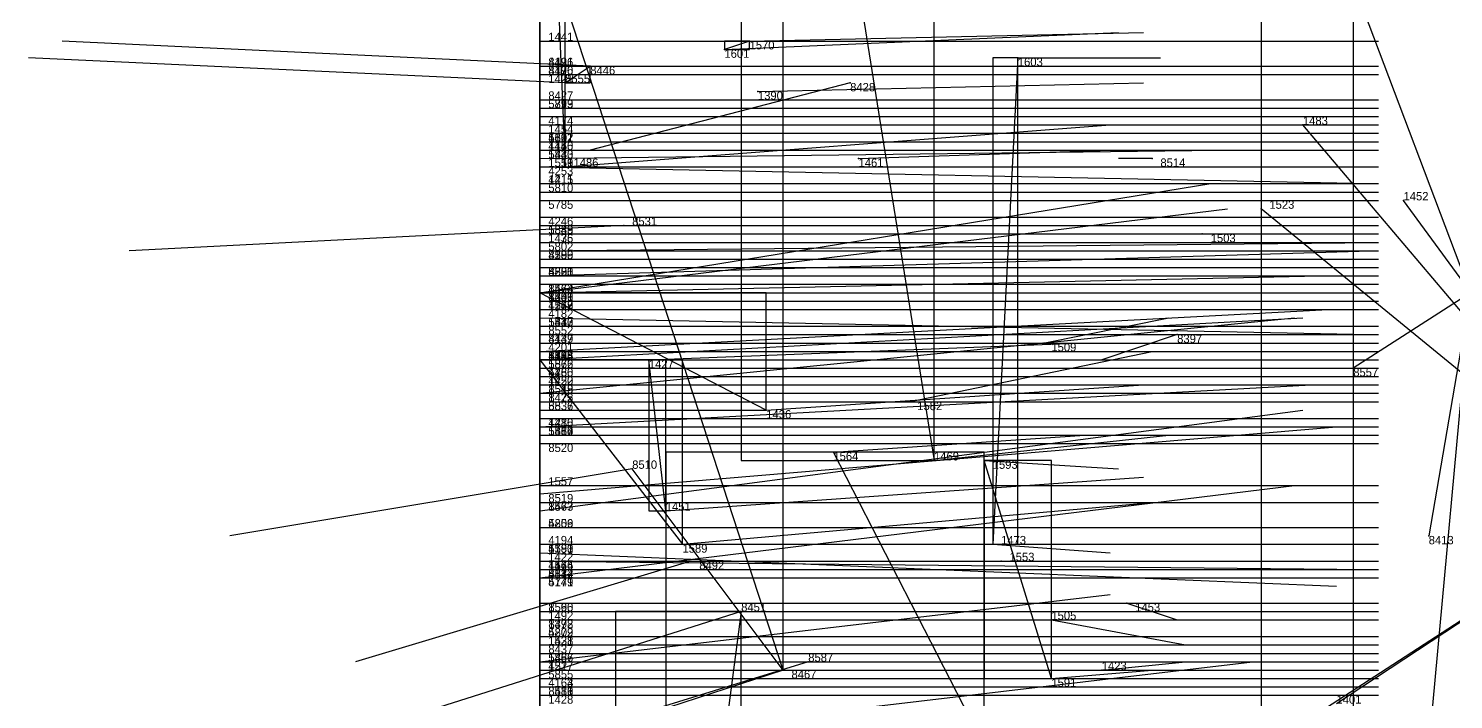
# Model space of a CAD drawing. Extents: x -0.07 to 1.1, y -0.07 to 1.1.
# Drawn here: x -0.061 to 0.109, y 0.2945 to 0.3745 of the extents above; entities that cross this region are included whole.
import ezdxf

# ---------------------------------------------------------------- set-up
doc = ezdxf.new("R2010")
doc.units = 0
for name, color, linetype in [('Clients', 3, 'CONTINUOUS'), ('Facilities', 3, 'CONTINUOUS'), ('Facilities_lines', 3, 'CONTINUOUS'), ('Min_max_boxes', 1, 'CONTINUOUS'), ('Normals', 1, 'CONTINUOUS'), ('Source_points', 5, 'CONTINUOUS'), ('Text', 3, 'CONTINUOUS')]:
    doc.layers.add(name, color=color, linetype=linetype)

msp = doc.modelspace()

# ---------------------------------------------------------------- linework, layer by layer
at = {"layer": 'Clients', "color": 5}
for p in [(0, 0.373, 0.199), (0.022, 0.372), (0, 0.37, 0.311), (0, 0.37, 0.355), (0, 0.37, 0.838), (0, 0.37, 0.797), (0, 0.369, 0.216), (0.006, 0.37, 1), (0, 0.366, 0.739), (0, 0.366, 0.808), (0, 0.365, 0.681), (0, 0.364, 0.492), (0, 0.363, 0.239), (0.091, 0.363), (0, 0.362, 0.159), (0, 0.362, 0.547), (0, 0.361, 0.141), (0, 0.361, 0.392), (0, 0.361, 0.505), (0, 0.36, 0.402), (0, 0.36, 0.583), (0, 0.358, 0.078), (0, 0.358, 0.192), (0, 0.358, 0.229), (0, 0.358, 0.475), (0.003, 0.358), (0, 0.356, 0.375), (0, 0.355, 0.524), (0, 0.354, 0.576), (0.103, 0.354), (0, 0.352, 0.278), (0.086, 0.353), (0, 0.351, 0.18), (0, 0.35, 0.216), (0, 0.35, 0.608), (0, 0.349, 0.177), (0, 0.348, 0.653), (0, 0.347, 0.439), (0, 0.347, 0.475), (0, 0.346, 0.262), (0, 0.345, 0.599), (0, 0.344, 0.875), (0, 0.343, 0.014), (0, 0.343, 0.322), (0, 0.342, 0.103), (0, 0.342, 0.346), (0, 0.342, 0.384), (0, 0.341, 0.408), (0, 0.341, 0.382), (0, 0.339, 0.244), (0, 0.339, 0.698), (0, 0.338, 0.853), (0, 0.337, 0.258), (0, 0.336, 0.235), (0, 0.336, 0.278), (0, 0.336, 0.484), (0, 0.336, 0.598), (0, 0.336, 0.79), (0, 0.335, 0.64), (0, 0.335, 0.645), (0, 0.335, 0.794), (0.013, 0.335), (0, 0.334, 0.476), (0.097, 0.334, 1), (0, 0.333, 0.245), (0, 0.333, 0.093), (0, 0.333, 0.419), (0, 0.333, 0.707), (0, 0.332, 0.427), (0, 0.332, 0.793), (0, 0.331, 0.173), (0, 0.33, 0.636), (0, 0.33, 0.876), (0, 0.33, 0.804), (0, 0.328, 0.321), (0, 0.327, 0.097), (0, 0.327, 0.633), (0, 0.326, 0.204), (0, 0.325, 0.786), (0.035, 0.324), (0.047, 0.323), (0.053, 0.323), (0.011, 0.322, 1), (0, 0.32, 0.179), (0, 0.318, 0.118), (0, 0.315, 0.453), (0, 0.315, 0.65), (0, 0.313, 0.384), (0, 0.313, 0.427), (0, 0.313, 0.712), (0.017, 0.313), (0.054, 0.313), (0.106, 0.314, 1), (0, 0.311, 0.348), (0, 0.31, 0.164), (0, 0.31, 0.098), (0, 0.31, 0.31), (0, 0.31, 0.676), (0, 0.309, 0.376), (0, 0.309, 0.561), (0, 0.309, 0.789), (0, 0.306, 0.814), (0, 0.304, 0.168), (0, 0.304, 0.179), (0, 0.304, 0.772), (0, 0.302, 0.368), (0, 0.302, 0.519), (0, 0.301, 0.094), (0, 0.301, 0.092), (0, 0.299, 0.003), (0, 0.299, 0.7), (0, 0.298, 0.184), (0, 0.298, 0.449), (0, 0.297, 0.268), (0, 0.297, 0.641), (0, 0.296, 0.468), (0, 0.296, 0.831), (0, 0.296, 0.825), (0, 0.295, 0.249), (0, 0.295, 0.796)]:
    msp.add_point(p, dxfattribs=at)
at = {"layer": 'Facilities', "color": 3}
for p in [(0.025, 0.373), (0.057, 0.371), (0.003, 0.368, 1), (0.037, 0.368, 1), (0.026, 0.367), (0, 0.359, 0.017), (0.038, 0.359), (0.073, 0.359, 1), (0, 0.356, 0.091), (0.01, 0.351, 1), (0.079, 0.35), (0, 0.348, 0.925), (0, 0.345, 0.931), (0, 0.343, 0.019), (0, 0.343, 0.969), (0, 0.34, 0.068), (0, 0.337, 0.902), (0.06, 0.337), (0.076, 0.338, 1), (0, 0.336, 0.05), (0, 0.335, 0.034), (0, 0.331, 0.031), (0.044, 0.33), (0.027, 0.329), (0, 0.327, 0.042), (0, 0.319, 0.95), (0, 0.317, 0.964), (0.015, 0.317), (0, 0.312, 0.05), (0, 0.311, 0.068), (0.018, 0.311, 1), (0.055, 0.311), (0, 0.309, 0.97), (0.07, 0.306), (0, 0.305, 0.134), (0.024, 0.305, 1), (0.061, 0.304), (0, 0.3, 0.839), (0.029, 0.298, 1), (0.032, 0.299, 1), (0.067, 0.298), (0.061, 0.297)]:
    msp.add_point(p, dxfattribs=at)
at = {"layer": 'Facilities_lines', "color": 3}
for p, q in [((0, 0.431, 0.013), (0.003, 0.358)), ((0, 0.43, 0.625), (0, 0.309, 0.561)), ((0, 0.43, 0.625), (0, 0.335, 0.64)), ((0, 0.43, 0.625), (0, 0.354, 0.576)), ((0, 0.43, 0.625), (0, 0.365, 0.681)), ((0, 0.43, 0.625), (0, 0.348, 0.653)), ((0, 0.43, 0.625), (0, 0.327, 0.633)), ((0, 0.43, 0.625), (0, 0.275, 0.617)), ((0, 0.43, 0.625), (0, 0.362, 0.547)), ((0, 0.43, 0.625), (0, 0.29, 0.627)), ((0, 0.43, 0.625), (0, 0.33, 0.636)), ((0, 0.43, 0.625), (0, 0.36, 0.583)), ((0, 0.43, 0.625), (0, 0.336, 0.598)), ((0, 0.43, 0.625), (0, 0.339, 0.698)), ((0, 0.43, 0.625), (0, 0.35, 0.608)), ((0, 0.43, 0.625), (0, 0.297, 0.641)), ((0, 0.43, 0.625), (0, 0.315, 0.65)), ((0, 0.43, 0.625), (0, 0.335, 0.645)), ((0, 0.43, 0.625), (0, 0.345, 0.599)), ((0, 0.425, 0.852), (0, 0.37, 0.838)), ((0, 0.425, 0.852), (0, 0.37, 0.797)), ((0, 0.417, 0.442), (0, 0.309, 0.376)), ((0, 0.417, 0.442), (0, 0.334, 0.476)), ((0, 0.417, 0.442), (0, 0.36, 0.402)), ((0, 0.417, 0.442), (0, 0.361, 0.392)), ((0, 0.417, 0.442), (0, 0.296, 0.468)), ((0, 0.417, 0.442), (0, 0.311, 0.348)), ((0, 0.417, 0.442), (0, 0.342, 0.346)), ((0, 0.417, 0.442), (0, 0.361, 0.505)), ((0, 0.417, 0.442), (0, 0.364, 0.492)), ((0, 0.417, 0.442), (0, 0.37, 0.311)), ((0, 0.417, 0.442), (0, 0.313, 0.384)), ((0, 0.417, 0.442), (0, 0.341, 0.408)), ((0, 0.417, 0.442), (0, 0.285, 0.447)), ((0, 0.417, 0.442), (0, 0.277, 0.441)), ((0, 0.417, 0.442), (0, 0.313, 0.427)), ((0, 0.417, 0.442), (0, 0.37, 0.355)), ((0, 0.417, 0.442), (0, 0.347, 0.439)), ((0, 0.417, 0.442), (0, 0.336, 0.484)), ((0, 0.417, 0.442), (0, 0.302, 0.368)), ((0, 0.417, 0.442), (0, 0.347, 0.475)), ((0, 0.417, 0.442), (0, 0.315, 0.453)), ((0, 0.417, 0.442), (0, 0.356, 0.375)), ((0, 0.417, 0.442), (0, 0.287, 0.439)), ((0, 0.417, 0.442), (0, 0.332, 0.427)), ((0, 0.417, 0.442), (0, 0.298, 0.449)), ((0, 0.417, 0.442), (0, 0.343, 0.322)), ((0, 0.417, 0.442), (0, 0.342, 0.384)), ((0, 0.417, 0.442), (0, 0.281, 0.479)), ((0, 0.417, 0.442), (0, 0.358, 0.475)), ((0, 0.417, 0.442), (0, 0.341, 0.382)), ((0, 0.417, 0.442), (0, 0.333, 0.419)), ((0, 0.417, 0.442), (0, 0.355, 0.524)), ((0, 0.417, 0.442), (0, 0.302, 0.519)), ((0, 0.412, 0.167), (0, 0.369, 0.216)), ((0, 0.412, 0.167), (0, 0.373, 0.199)), ((0, 0.412, 0.167), (0, 0.349, 0.177)), ((0, 0.412, 0.167), (0, 0.363, 0.239)), ((0, 0.412, 0.167), (0, 0.35, 0.216)), ((0, 0.412, 0.167), (0, 0.358, 0.192)), ((0, 0.412, 0.167), (0, 0.358, 0.229)), ((0, 0.412, 0.167), (0, 0.351, 0.18)), ((0, 0.412, 0.167), (0, 0.362, 0.159)), ((0, 0.412, 0.167), (0, 0.346, 0.262)), ((0, 0.412, 0.167), (0, 0.352, 0.278)), ((0.036, 0.392), (0.047, 0.323)), ((0.029, 0.298, 1), (0, 0.387, 0.996)), ((0.111, 0.343, 1), (0.097, 0.38, 1)), ((0.025, 0.373), (0.022, 0.372)), ((0.057, 0.371), (0.054, 0.313)), ((0.003, 0.368, 1), (0.006, 0.37, 1)), ((0, 0.3, 0.839), (0, 0.366, 0.739)), ((0, 0.3, 0.839), (0, 0.366, 0.808)), ((0.13, 0.317), (0.091, 0.363)), ((0, 0.305, 0.134), (0, 0.361, 0.141)), ((0, 0.265, 0.068), (0, 0.358, 0.078)), ((0.13, 0.317), (0.103, 0.354)), ((0.13, 0.317), (0.086, 0.353)), ((0, 0.3, 0.839), (0, 0.344, 0.875)), ((0.027, 0.329), (0, 0.343, 0.014)), ((0, 0.305, 0.134), (0, 0.342, 0.103)), ((0.111, 0.343, 1), (0.097, 0.334, 1)), ((0.111, 0.343, 1), (0.106, 0.289, 1)), ((0.111, 0.343, 1), (0.106, 0.314, 1)), ((0, 0.305, 0.134), (0, 0.339, 0.244)), ((0, 0.3, 0.839), (0, 0.338, 0.853)), ((0, 0.305, 0.134), (0, 0.337, 0.258)), ((0, 0.305, 0.134), (0, 0.336, 0.235)), ((0, 0.165, 0.287), (0, 0.336, 0.278)), ((0, 0.3, 0.839), (0, 0.336, 0.79)), ((0, 0.335, 0.034), (0.017, 0.313)), ((0, 0.3, 0.839), (0, 0.335, 0.794)), ((0.015, 0.317), (0.013, 0.335)), ((0, 0.305, 0.134), (0, 0.333, 0.245)), ((0, 0.305, 0.134), (0, 0.333, 0.093)), ((0, 0.3, 0.839), (0, 0.333, 0.707)), ((0, 0.3, 0.839), (0, 0.332, 0.793)), ((0, 0.305, 0.134), (0, 0.331, 0.173)), ((0, 0.3, 0.839), (0, 0.33, 0.876)), ((0, 0.3, 0.839), (0, 0.33, 0.804)), ((0, 0.165, 0.287), (0, 0.328, 0.321)), ((0, 0.305, 0.134), (0, 0.327, 0.097)), ((0, 0.305, 0.134), (0, 0.326, 0.204)), ((0, 0.3, 0.839), (0, 0.325, 0.786)), ((0.053, 0.289), (0.035, 0.324)), ((0.061, 0.297), (0.053, 0.323)), ((0.029, 0.298, 1), (0.011, 0.322, 1)), ((0, 0.305, 0.134), (0, 0.32, 0.179)), ((0, 0.305, 0.134), (0, 0.318, 0.118)), ((0.13, 0.317), (0.093, 0.293)), ((0.13, 0.317), (0.095, 0.294)), ((0, 0.3, 0.839), (0, 0.313, 0.712)), ((0, 0.312, 0.05), (0, 0.299, 0.003)), ((0, 0.305, 0.134), (0, 0.31, 0.164)), ((0, 0.305, 0.134), (0, 0.31, 0.098)), ((0, 0.165, 0.287), (0, 0.31, 0.31)), ((0, 0.16, 0.665), (0, 0.31, 0.676)), ((0, 0.3, 0.839), (0, 0.309, 0.789)), ((0, 0.3, 0.839), (0, 0.306, 0.814)), ((0, 0.305, 0.134), (0, 0.291, 0.188)), ((0, 0.305, 0.134), (0, 0.304, 0.168)), ((0, 0.305, 0.134), (0, 0.301, 0.094)), ((0, 0.305, 0.134), (0, 0.295, 0.249)), ((0, 0.305, 0.134), (0, 0.288, 0.136)), ((0, 0.305, 0.134), (0, 0.304, 0.179)), ((0, 0.305, 0.134), (0, 0.298, 0.184)), ((0, 0.305, 0.134), (0, 0.301, 0.092)), ((0, 0.305, 0.134), (0, 0.285, 0.107)), ((0, 0.305, 0.134), (0, 0.277, 0.187)), ((0, 0.305, 0.134), (0, 0.297, 0.268)), ((0.024, 0.305, 1), (0.009, 0.192, 1)), ((0, 0.3, 0.839), (0, 0.304, 0.772)), ((0, 0.3, 0.839), (0, 0.275, 0.751)), ((0, 0.3, 0.839), (0, 0.299, 0.7)), ((0, 0.3, 0.839), (0, 0.274, 0.834)), ((0, 0.3, 0.839), (0, 0.295, 0.796)), ((0, 0.3, 0.839), (0, 0.296, 0.831)), ((0, 0.3, 0.839), (0, 0.258, 0.838)), ((0, 0.3, 0.839), (0, 0.276, 0.822)), ((0, 0.3, 0.839), (0, 0.296, 0.825)), ((0, 0.3, 0.839), (0, 0.244, 0.806)), ((0, 0.3, 0.839), (0, 0.239, 0.803))]:
    msp.add_line(p, q, dxfattribs=at)
at = {"layer": 'Min_max_boxes', "color": 1}
for p, q in [((0, 0.275, 0.537), (0, 0.527, 0.537)), ((0, 0.527, 0.537), (0, 0.275, 0.537)), ((0, 0.275, 0.727), (0, 0.527, 0.727)), ((0, 0.527, 0.727), (0, 0.275, 0.727)), ((0, 0.37, 0.739), (0, 0.506, 0.739)), ((0, 0.506, 0.739), (0, 0.37, 0.739)), ((0, 0.37, 0.906), (0, 0.506, 0.906)), ((0, 0.506, 0.906), (0, 0.37, 0.906)), ((0, 0.277, 0.311), (0, 0.505, 0.311)), ((0, 0.505, 0.311), (0, 0.277, 0.311)), ((0, 0.277, 0.531), (0, 0.505, 0.531)), ((0, 0.505, 0.531), (0, 0.277, 0.531)), ((0, 0.346, 0.103), (0, 0.468, 0.103)), ((0, 0.468, 0.103), (0, 0.346, 0.103)), ((0, 0.346, 0.303), (0, 0.468, 0.303)), ((0, 0.468, 0.303), (0, 0.346, 0.303)), ((0.024, 0.448), (0.024, 0.323)), ((0.024, 0.448), (0.024, 0.323)), ((0.047, 0.323), (0.047, 0.448)), ((0.047, 0.323), (0.047, 0.448)), ((0, 0.431), (0, 0.358)), ((0, 0.431, 0.013), (0, 0.358, 0.013)), ((0.003, 0.358), (0.003, 0.431)), ((0.003, 0.358, 0.013), (0.003, 0.431, 0.013)), ((0, 0.387, 0.996), (0, 0.298, 0.996)), ((0, 0.387, 1), (0, 0.298, 1)), ((0.029, 0.298, 0.996), (0.029, 0.387, 0.996)), ((0.029, 0.298, 1), (0.029, 0.387, 1)), ((0.086, 0.385), (0.086, 0.244)), ((0.086, 0.385), (0.086, 0.244)), ((0.097, 0.381, 1), (0.097, 0.289, 1)), ((0.097, 0.381, 1), (0.097, 0.289, 1)), ((0.025, 0.373), (0.022, 0.373)), ((0.022, 0.373), (0.022, 0.372)), ((0.025, 0.373), (0.022, 0.373)), ((0.022, 0.373), (0.022, 0.372)), ((0.022, 0.373), (0.022, 0.373)), ((0.025, 0.372), (0.025, 0.373)), ((0.025, 0.372), (0.025, 0.373)), ((0.025, 0.373), (0.025, 0.373)), ((0.022, 0.372), (0.025, 0.372)), ((0.022, 0.372), (0.025, 0.372)), ((0.022, 0.372), (0.022, 0.372)), ((0.025, 0.372), (0.025, 0.372)), ((0.057, 0.371), (0.054, 0.371)), ((0.054, 0.371), (0.054, 0.313)), ((0.057, 0.371), (0.054, 0.371)), ((0.054, 0.371), (0.054, 0.313)), ((0.054, 0.371), (0.054, 0.371)), ((0.057, 0.313), (0.057, 0.371)), ((0.057, 0.313), (0.057, 0.371)), ((0.057, 0.371), (0.057, 0.371)), ((0, 0.37, 0.739), (0, 0.37, 0.739)), ((0, 0.37, 0.906), (0, 0.37, 0.906)), ((0, 0.37, 0.739), (0, 0.37, 0.906)), ((0, 0.37, 0.739), (0, 0.37, 0.906)), ((0.006, 0.37, 1), (0.003, 0.37, 1)), ((0.003, 0.37, 1), (0.003, 0.368, 1)), ((0.006, 0.37, 1), (0.003, 0.37, 1)), ((0.003, 0.37, 1), (0.003, 0.368, 1)), ((0.003, 0.37, 1), (0.003, 0.37, 1)), ((0.006, 0.368, 1), (0.006, 0.37, 1)), ((0.006, 0.368, 1), (0.006, 0.37, 1)), ((0.006, 0.37, 1), (0.006, 0.37, 1)), ((0.003, 0.368, 1), (0.006, 0.368, 1)), ((0.003, 0.368, 1), (0.006, 0.368, 1)), ((0.003, 0.368, 1), (0.003, 0.368, 1)), ((0.006, 0.368, 1), (0.006, 0.368, 1)), ((0, 0.239, 0.7), (0, 0.366, 0.7)), ((0, 0.366, 0.7), (0, 0.366, 0.7)), ((0, 0.366, 0.7), (0, 0.239, 0.7)), ((0, 0.239, 0.876), (0, 0.366, 0.876)), ((0, 0.366, 0.876), (0, 0.366, 0.876)), ((0, 0.366, 0.876), (0, 0.239, 0.876)), ((0, 0.366, 0.7), (0, 0.366, 0.876)), ((0, 0.366, 0.7), (0, 0.366, 0.876)), ((0, 0.277, 0.092), (0, 0.361, 0.092)), ((0, 0.361, 0.092), (0, 0.361, 0.092)), ((0, 0.361, 0.092), (0, 0.277, 0.092)), ((0, 0.277, 0.268), (0, 0.361, 0.268)), ((0, 0.361, 0.268), (0, 0.361, 0.268)), ((0, 0.361, 0.268), (0, 0.277, 0.268)), ((0, 0.361, 0.092), (0, 0.361, 0.268)), ((0, 0.361, 0.092), (0, 0.361, 0.268)), ((0, 0.265, 0.068), (0, 0.358, 0.068)), ((0, 0.358, 0.068), (0, 0.358, 0.068)), ((0, 0.358, 0.068), (0, 0.265, 0.068)), ((0, 0.265, 0.078), (0, 0.358, 0.078)), ((0, 0.358, 0.078), (0, 0.358, 0.078)), ((0, 0.358, 0.078), (0, 0.265, 0.078)), ((0, 0.358, 0.068), (0, 0.358, 0.078)), ((0, 0.358, 0.068), (0, 0.358, 0.078)), ((0, 0.358), (0.003, 0.358)), ((0, 0.358, 0.013), (0.003, 0.358, 0.013)), ((0, 0.358), (0, 0.358, 0.013)), ((0.003, 0.358), (0.003, 0.358, 0.013)), ((0, 0.346, 0.103), (0, 0.346, 0.103)), ((0, 0.346, 0.303), (0, 0.346, 0.303)), ((0, 0.346, 0.103), (0, 0.346, 0.303)), ((0, 0.346, 0.103), (0, 0.346, 0.303)), ((0.027, 0.343), (0, 0.343)), ((0, 0.343), (0, 0.329)), ((0.027, 0.343, 0.014), (0, 0.343, 0.014)), ((0, 0.343, 0.014), (0, 0.329, 0.014)), ((0, 0.343), (0, 0.343, 0.014)), ((0.027, 0.329), (0.027, 0.343)), ((0.027, 0.329, 0.014), (0.027, 0.343, 0.014)), ((0.027, 0.343), (0.027, 0.343, 0.014)), ((0, 0.095, 0.24), (0, 0.336, 0.24)), ((0, 0.336, 0.24), (0, 0.336, 0.24)), ((0, 0.336, 0.24), (0, 0.095, 0.24)), ((0, 0.095, 0.373), (0, 0.336, 0.373)), ((0, 0.336, 0.373), (0, 0.336, 0.373)), ((0, 0.336, 0.373), (0, 0.095, 0.373)), ((0, 0.336, 0.24), (0, 0.336, 0.373)), ((0, 0.336, 0.24), (0, 0.336, 0.373)), ((0.017, 0.335), (0, 0.335)), ((0, 0.335), (0, 0.313)), ((0.017, 0.335, 0.034), (0, 0.335, 0.034)), ((0, 0.335, 0.034), (0, 0.313, 0.034)), ((0, 0.335), (0, 0.335, 0.034)), ((0.015, 0.335), (0.013, 0.335)), ((0.013, 0.335), (0.013, 0.317)), ((0.015, 0.335), (0.013, 0.335)), ((0.013, 0.335), (0.013, 0.317)), ((0.013, 0.335), (0.013, 0.335)), ((0.015, 0.317), (0.015, 0.335)), ((0.015, 0.317), (0.015, 0.335)), ((0.015, 0.335), (0.015, 0.335)), ((0.017, 0.313), (0.017, 0.335)), ((0.017, 0.313, 0.034), (0.017, 0.335, 0.034)), ((0.017, 0.335), (0.017, 0.335, 0.034)), ((0, 0.329), (0.027, 0.329)), ((0, 0.329, 0.014), (0.027, 0.329, 0.014)), ((0, 0.329), (0, 0.329, 0.014)), ((0.027, 0.329), (0.027, 0.329, 0.014)), ((0.053, 0.324), (0.015, 0.324)), ((0.015, 0.324), (0.015, 0.179)), ((0.053, 0.324), (0.015, 0.324)), ((0.015, 0.324), (0.015, 0.179)), ((0.015, 0.324), (0.015, 0.324)), ((0.024, 0.323), (0.047, 0.323)), ((0.024, 0.323), (0.047, 0.323)), ((0.024, 0.323), (0.024, 0.323)), ((0.047, 0.323), (0.047, 0.323)), ((0.053, 0.179), (0.053, 0.324)), ((0.053, 0.179), (0.053, 0.324)), ((0.053, 0.324), (0.053, 0.324)), ((0.061, 0.323), (0.053, 0.323)), ((0.053, 0.323), (0.053, 0.297)), ((0.061, 0.323), (0.053, 0.323)), ((0.053, 0.323), (0.053, 0.297)), ((0.053, 0.323), (0.053, 0.323)), ((0.061, 0.297), (0.061, 0.323)), ((0.061, 0.297), (0.061, 0.323)), ((0.061, 0.323), (0.061, 0.323)), ((0.013, 0.317), (0.015, 0.317)), ((0.013, 0.317), (0.015, 0.317)), ((0.013, 0.317), (0.013, 0.317)), ((0.015, 0.317), (0.015, 0.317)), ((0, 0.313), (0.017, 0.313)), ((0, 0.313, 0.034), (0.017, 0.313, 0.034)), ((0, 0.313), (0, 0.313, 0.034)), ((0.017, 0.313), (0.017, 0.313, 0.034)), ((0.054, 0.313), (0.057, 0.313)), ((0.054, 0.313), (0.057, 0.313)), ((0.054, 0.313), (0.054, 0.313)), ((0.057, 0.313), (0.057, 0.313)), ((0, 0.299, 0.003), (0, 0.312, 0.003)), ((0, 0.312, 0.003), (0, 0.312, 0.003)), ((0, 0.312, 0.003), (0, 0.299, 0.003)), ((0, 0.299, 0.05), (0, 0.312, 0.05)), ((0, 0.312, 0.05), (0, 0.312, 0.05)), ((0, 0.312, 0.05), (0, 0.299, 0.05)), ((0, 0.312, 0.003), (0, 0.312, 0.05)), ((0, 0.312, 0.003), (0, 0.312, 0.05)), ((0, 0.119, 0.594), (0, 0.31, 0.594)), ((0, 0.31, 0.594), (0, 0.31, 0.594)), ((0, 0.31, 0.594), (0, 0.119, 0.594)), ((0, 0.119, 0.717), (0, 0.31, 0.717)), ((0, 0.31, 0.717), (0, 0.31, 0.717)), ((0, 0.31, 0.717), (0, 0.119, 0.717)), ((0, 0.31, 0.594), (0, 0.31, 0.717)), ((0, 0.31, 0.594), (0, 0.31, 0.717)), ((0.024, 0.305, 1), (0.009, 0.305, 1)), ((0.009, 0.305, 1), (0.009, 0.192, 1)), ((0.024, 0.305, 1), (0.009, 0.305, 1)), ((0.009, 0.305, 1), (0.009, 0.192, 1)), ((0.009, 0.305, 1), (0.009, 0.305, 1)), ((0.024, 0.192, 1), (0.024, 0.305, 1)), ((0.024, 0.192, 1), (0.024, 0.305, 1)), ((0.024, 0.305, 1), (0.024, 0.305, 1)), ((0, 0.299, 0.003), (0, 0.299, 0.003)), ((0, 0.299, 0.05), (0, 0.299, 0.05)), ((0, 0.299, 0.003), (0, 0.299, 0.05)), ((0, 0.299, 0.003), (0, 0.299, 0.05)), ((0, 0.298, 0.996), (0.029, 0.298, 0.996)), ((0, 0.298, 1), (0.029, 0.298, 1)), ((0, 0.298, 0.996), (0, 0.298, 1)), ((0.029, 0.298, 0.996), (0.029, 0.298, 1)), ((0.053, 0.297), (0.061, 0.297)), ((0.053, 0.297), (0.061, 0.297)), ((0.053, 0.297), (0.053, 0.297)), ((0.061, 0.297), (0.061, 0.297))]:
    msp.add_line(p, q, dxfattribs=at)
at = {"layer": 'Normals', "color": 1}
for p, q in [((0.022, 0.372), (0.069, 0.374, 0.088)), ((0.025, 0.373), (0.072, 0.374, 0.088)), ((0.006, 0.37, 1), (-0.057, 0.373, 1.078)), ((0, 0.373, 0.199), (0.1, 0.373, 0.199)), ((0.003, 0.368, 1), (-0.061, 0.371, 1.078)), ((0.057, 0.371), (0.074, 0.371, 0.098)), ((0, 0.37, 0.311), (0.1, 0.37, 0.311)), ((0, 0.37, 0.355), (0.1, 0.37, 0.355)), ((0, 0.37, 0.838), (0.1, 0.37, 0.838)), ((0, 0.37, 0.797), (0.1, 0.37, 0.797)), ((0, 0.369, 0.216), (0.1, 0.369, 0.216)), ((0.037, 0.368, 1), (0.006, 0.36, 1.095)), ((0.026, 0.367), (0.072, 0.368, 0.089)), ((0, 0.366, 0.739), (0.1, 0.366, 0.739)), ((0, 0.366, 0.808), (0.1, 0.366, 0.808)), ((0, 0.365, 0.681), (0.1, 0.365, 0.681)), ((0, 0.364, 0.492), (0.1, 0.364, 0.492)), ((0, 0.363, 0.239), (0.1, 0.363, 0.239)), ((0.003, 0.358), (0.068, 0.363, 0.076)), ((0.091, 0.363), (0.091, 0.363, 0.1)), ((0, 0.362, 0.159), (0.1, 0.362, 0.159)), ((0, 0.362, 0.547), (0.1, 0.362, 0.547)), ((0, 0.361, 0.141), (0.1, 0.361, 0.141)), ((0, 0.361, 0.392), (0.1, 0.361, 0.392)), ((0, 0.361, 0.505), (0.1, 0.361, 0.505)), ((0, 0.359, 0.017), (0.081, 0.36, 0.076)), ((0, 0.36, 0.402), (0.1, 0.36, 0.402)), ((0, 0.36, 0.583), (0.1, 0.36, 0.583)), ((0.038, 0.359), (0.068, 0.36, 0.095)), ((0.073, 0.359, 1), (0.069, 0.359, 1.1)), ((0, 0.358, 0.192), (0.1, 0.358, 0.192)), ((0, 0.358, 0.078), (0.099, 0.356, 0.089)), ((0, 0.358, 0.229), (0.1, 0.358, 0.229)), ((0, 0.358, 0.475), (0.1, 0.358, 0.475)), ((0, 0.343, 0.014), (0.08, 0.356, 0.073)), ((0, 0.356, 0.091), (0.1, 0.356, 0.091)), ((0, 0.356, 0.375), (0.1, 0.356, 0.375)), ((0, 0.355, 0.524), (0.1, 0.355, 0.524)), ((0, 0.354, 0.576), (0.1, 0.354, 0.576)), ((0.103, 0.354), (0.103, 0.354, 0.1)), ((0, 0.343, 0.019), (0.082, 0.353, 0.076)), ((0, 0.352, 0.278), (0.1, 0.352, 0.278)), ((0.086, 0.353), (0.086, 0.353, 0.1)), ((0.01, 0.351, 1), (-0.049, 0.348, 1.081)), ((0, 0.351, 0.18), (0.1, 0.351, 0.18)), ((0, 0.35, 0.216), (0.1, 0.35, 0.216)), ((0, 0.35, 0.608), (0.1, 0.35, 0.608)), ((0, 0.349, 0.177), (0.1, 0.349, 0.177)), ((0, 0.348, 0.925), (0.1, 0.349, 0.917)), ((0.079, 0.35), (0.083, 0.35, 0.1)), ((0, 0.348, 0.653), (0.1, 0.348, 0.653)), ((0, 0.345, 0.931), (0.099, 0.348, 0.919)), ((0, 0.347, 0.439), (0.1, 0.347, 0.439)), ((0, 0.347, 0.475), (0.1, 0.347, 0.475)), ((0, 0.346, 0.262), (0.1, 0.346, 0.262)), ((0, 0.345, 0.599), (0.1, 0.345, 0.599)), ((0, 0.343, 0.969), (0.093, 0.345, 0.931)), ((0, 0.344, 0.875), (0.1, 0.344, 0.875)), ((0, 0.343, 0.322), (0.1, 0.343, 0.322)), ((0, 0.342, 0.103), (0.1, 0.342, 0.103)), ((0, 0.342, 0.346), (0.1, 0.342, 0.346)), ((0, 0.342, 0.384), (0.1, 0.342, 0.384)), ((0, 0.336, 0.05), (0.094, 0.341, 0.083)), ((0, 0.341, 0.408), (0.1, 0.341, 0.408)), ((0, 0.341, 0.382), (0.1, 0.341, 0.382)), ((0, 0.34, 0.068), (0.099, 0.338, 0.084)), ((0, 0.331, 0.031), (0.09, 0.34, 0.073)), ((0, 0.335, 0.034), (0.091, 0.34, 0.075)), ((0.06, 0.337), (0.075, 0.34, 0.099)), ((0, 0.339, 0.244), (0.1, 0.339, 0.244)), ((0, 0.339, 0.698), (0.1, 0.339, 0.698)), ((0, 0.338, 0.853), (0.1, 0.338, 0.853)), ((0, 0.337, 0.258), (0.1, 0.337, 0.258)), ((0, 0.337, 0.902), (0.1, 0.337, 0.901)), ((0.013, 0.335), (0.064, 0.337, 0.086)), ((0.076, 0.338, 1), (0.067, 0.335, 1.1)), ((0, 0.336, 0.235), (0.1, 0.336, 0.235)), ((0, 0.336, 0.278), (0.1, 0.336, 0.278)), ((0, 0.336, 0.484), (0.1, 0.336, 0.484)), ((0, 0.336, 0.598), (0.1, 0.336, 0.598)), ((0, 0.336, 0.79), (0.1, 0.336, 0.79)), ((0, 0.335, 0.64), (0.1, 0.335, 0.64)), ((0, 0.335, 0.645), (0.1, 0.335, 0.645)), ((0, 0.335, 0.794), (0.1, 0.335, 0.794)), ((0.044, 0.33), (0.073, 0.336, 0.096)), ((0, 0.334, 0.476), (0.1, 0.334, 0.476)), ((0.097, 0.334, 1), (0.097, 0.334, 1.1)), ((0, 0.333, 0.093), (0.1, 0.333, 0.093)), ((0, 0.333, 0.245), (0.1, 0.333, 0.245)), ((0, 0.333, 0.419), (0.1, 0.333, 0.419)), ((0, 0.333, 0.707), (0.1, 0.333, 0.707)), ((0, 0.327, 0.042), (0.092, 0.332, 0.081)), ((0, 0.332, 0.427), (0.1, 0.332, 0.427)), ((0, 0.332, 0.793), (0.1, 0.332, 0.793)), ((0.027, 0.329), (0.072, 0.332, 0.089)), ((0, 0.331, 0.173), (0.1, 0.331, 0.173)), ((0, 0.33, 0.636), (0.1, 0.33, 0.636)), ((0, 0.33, 0.876), (0.1, 0.33, 0.876)), ((0, 0.33, 0.804), (0.1, 0.33, 0.804)), ((0, 0.317, 0.964), (0.091, 0.329, 0.924)), ((0, 0.328, 0.321), (0.1, 0.328, 0.321)), ((0, 0.327, 0.097), (0.1, 0.327, 0.097)), ((0, 0.327, 0.633), (0.1, 0.327, 0.633)), ((0, 0.319, 0.95), (0.095, 0.327, 0.921)), ((0, 0.326, 0.204), (0.1, 0.326, 0.204)), ((0, 0.325, 0.786), (0.1, 0.325, 0.786)), ((0.035, 0.324), (0.065, 0.326, 0.095)), ((0.047, 0.323), (0.075, 0.326, 0.096)), ((0.053, 0.323), (0.069, 0.322, 0.099)), ((0.011, 0.322, 1), (-0.037, 0.314, 1.088)), ((0, 0.32, 0.179), (0.1, 0.32, 0.179)), ((0, 0.309, 0.97), (0.09, 0.32, 0.927)), ((0.015, 0.317), (0.072, 0.321, 0.082)), ((0, 0.318, 0.118), (0.1, 0.318, 0.118)), ((0.017, 0.313), (0.073, 0.318, 0.083)), ((0, 0.315, 0.453), (0.1, 0.315, 0.453)), ((0, 0.315, 0.65), (0.1, 0.315, 0.65)), ((0, 0.313, 0.384), (0.1, 0.313, 0.384)), ((0, 0.313, 0.427), (0.1, 0.313, 0.427)), ((0, 0.313, 0.712), (0.1, 0.313, 0.712)), ((0.054, 0.313), (0.068, 0.312, 0.099)), ((0.106, 0.314, 1), (0.106, 0.314, 1.1)), ((0, 0.312, 0.05), (0.095, 0.308, 0.081)), ((0.018, 0.311, 1), (-0.022, 0.299, 1.091)), ((0, 0.311, 0.068), (0.099, 0.31, 0.084)), ((0, 0.311, 0.348), (0.1, 0.311, 0.348)), ((0, 0.31, 0.164), (0.1, 0.31, 0.164)), ((0, 0.31, 0.098), (0.1, 0.31, 0.098)), ((0, 0.31, 0.31), (0.1, 0.31, 0.31)), ((0, 0.31, 0.676), (0.1, 0.31, 0.676)), ((0.055, 0.311), (0.072, 0.311, 0.098)), ((0, 0.309, 0.376), (0.1, 0.309, 0.376)), ((0, 0.309, 0.561), (0.1, 0.309, 0.561)), ((0, 0.309, 0.789), (0.1, 0.309, 0.789)), ((0, 0.299, 0.003), (0.068, 0.307, 0.076)), ((0, 0.306, 0.814), (0.1, 0.306, 0.814)), ((0.07, 0.306), (0.076, 0.304, 0.1)), ((0.024, 0.305, 1), (-0.017, 0.292, 1.091)), ((0, 0.305, 0.134), (0.1, 0.305, 0.134)), ((0, 0.304, 0.168), (0.1, 0.304, 0.168)), ((0, 0.304, 0.179), (0.1, 0.304, 0.179)), ((0, 0.304, 0.772), (0.1, 0.304, 0.772)), ((0.061, 0.304), (0.077, 0.301, 0.099)), ((0, 0.302, 0.368), (0.1, 0.302, 0.368)), ((0, 0.302, 0.519), (0.1, 0.302, 0.519)), ((0, 0.301, 0.094), (0.1, 0.301, 0.094)), ((0, 0.301, 0.092), (0.1, 0.301, 0.092)), ((0, 0.3, 0.839), (0.1, 0.3, 0.839)), ((0.029, 0.298, 1), (-0.011, 0.285, 1.09)), ((0.032, 0.299, 1), (-0.007, 0.287, 1.092)), ((0, 0.299, 0.7), (0.1, 0.299, 0.7)), ((0, 0.289, 0.988), (0.085, 0.299, 0.936)), ((0, 0.298, 0.184), (0.1, 0.298, 0.184)), ((0, 0.298, 0.449), (0.1, 0.298, 0.449)), ((0.061, 0.297), (0.073, 0.298, 0.099)), ((0.067, 0.298), (0.077, 0.299, 0.1)), ((0, 0.297, 0.268), (0.1, 0.297, 0.268)), ((0, 0.297, 0.641), (0.1, 0.297, 0.641)), ((0, 0.296, 0.468), (0.1, 0.296, 0.468)), ((0, 0.296, 0.831), (0.1, 0.296, 0.831)), ((0, 0.296, 0.825), (0.1, 0.296, 0.825)), ((0, 0.295, 0.249), (0.1, 0.295, 0.249)), ((0, 0.295, 0.796), (0.1, 0.295, 0.796))]:
    msp.add_line(p, q, dxfattribs=at)
at = {"layer": 'Source_points', "color": 5}
for p in [(0, 0.373, 0.199), (0.025, 0.373), (0.022, 0.372), (0.057, 0.371), (0, 0.37, 0.311), (0, 0.37, 0.355), (0, 0.37, 0.838), (0, 0.37, 0.797), (0, 0.369, 0.216), (0.006, 0.37, 1), (0.003, 0.368, 1), (0.037, 0.368, 1), (0, 0.366, 0.739), (0, 0.366, 0.808), (0.026, 0.367), (0, 0.365, 0.681), (0, 0.364, 0.492), (0, 0.363, 0.239), (0.091, 0.363), (0, 0.362, 0.159), (0, 0.362, 0.547), (0, 0.361, 0.141), (0, 0.361, 0.392), (0, 0.361, 0.505), (0, 0.36, 0.402), (0, 0.36, 0.583), (0, 0.359, 0.017), (0.038, 0.359), (0.073, 0.359, 1), (0, 0.358, 0.192), (0, 0.358, 0.078), (0, 0.358, 0.229), (0, 0.358, 0.475), (0.003, 0.358), (0, 0.356, 0.091), (0, 0.356, 0.375), (0, 0.355, 0.524), (0, 0.354, 0.576), (0.103, 0.354), (0, 0.352, 0.278), (0.086, 0.353), (0, 0.351, 0.18), (0.01, 0.351, 1), (0, 0.35, 0.216), (0, 0.35, 0.608), (0, 0.349, 0.177), (0.079, 0.35), (0, 0.348, 0.653), (0, 0.348, 0.925), (0, 0.347, 0.439), (0, 0.347, 0.475), (0, 0.346, 0.262), (0, 0.345, 0.599), (0, 0.345, 0.931), (0, 0.344, 0.875), (0, 0.343, 0.014), (0, 0.343, 0.019), (0, 0.343, 0.322), (0, 0.343, 0.969), (0, 0.342, 0.103), (0, 0.342, 0.346), (0, 0.342, 0.384), (0, 0.341, 0.408), (0, 0.341, 0.382), (0, 0.34, 0.068), (0, 0.339, 0.244), (0, 0.339, 0.698), (0, 0.338, 0.853), (0, 0.337, 0.258), (0, 0.337, 0.902), (0.06, 0.337), (0.076, 0.338, 1), (0, 0.336, 0.05), (0, 0.336, 0.235), (0, 0.336, 0.278), (0, 0.336, 0.484), (0, 0.336, 0.598), (0, 0.336, 0.79), (0, 0.335, 0.034), (0, 0.335, 0.64), (0, 0.335, 0.645), (0, 0.335, 0.794), (0.013, 0.335), (0, 0.334, 0.476), (0.097, 0.334, 1), (0, 0.333, 0.093), (0, 0.333, 0.245), (0, 0.333, 0.419), (0, 0.333, 0.707), (0, 0.332, 0.427), (0, 0.332, 0.793), (0, 0.331, 0.031), (0, 0.331, 0.173), (0, 0.33, 0.636), (0, 0.33, 0.876), (0, 0.33, 0.804), (0.044, 0.33), (0.027, 0.329), (0, 0.328, 0.321), (0, 0.327, 0.097), (0, 0.327, 0.042), (0, 0.327, 0.633), (0, 0.326, 0.204), (0, 0.325, 0.786), (0.035, 0.324), (0.047, 0.323), (0.053, 0.323), (0.011, 0.322, 1), (0, 0.32, 0.179), (0, 0.319, 0.95), (0, 0.318, 0.118), (0, 0.317, 0.964), (0.015, 0.317), (0, 0.315, 0.453), (0, 0.315, 0.65), (0, 0.313, 0.384), (0, 0.313, 0.427), (0, 0.313, 0.712), (0.017, 0.313), (0.054, 0.313), (0.106, 0.314, 1), (0, 0.312, 0.05), (0, 0.311, 0.068), (0, 0.311, 0.348), (0, 0.31, 0.164), (0, 0.31, 0.098), (0, 0.31, 0.31), (0, 0.31, 0.676), (0.018, 0.311, 1), (0.055, 0.311), (0, 0.309, 0.376), (0, 0.309, 0.561), (0, 0.309, 0.97), (0, 0.309, 0.789), (0, 0.306, 0.814), (0.07, 0.306), (0, 0.305, 0.134), (0.024, 0.305, 1), (0, 0.304, 0.168), (0, 0.304, 0.179), (0, 0.304, 0.772), (0.061, 0.304), (0, 0.302, 0.368), (0, 0.302, 0.519), (0, 0.301, 0.094), (0, 0.301, 0.092), (0, 0.3, 0.839), (0, 0.299, 0.003), (0, 0.299, 0.7), (0, 0.298, 0.184), (0, 0.298, 0.449), (0.029, 0.298, 1), (0.032, 0.299, 1), (0.067, 0.298), (0, 0.297, 0.268), (0, 0.297, 0.641), (0, 0.296, 0.468), (0, 0.296, 0.831), (0, 0.296, 0.825), (0.061, 0.297), (0, 0.295, 0.249), (0, 0.295, 0.796)]:
    msp.add_point(p, dxfattribs=at)

# ---------------------------------------------------------------- texts
at = {"layer": 'Text', "color": 3}
for s, p in [('1441', (0.001, 0.373, 0.199)), ('1570', (0.025, 0.372)), ('4196', (0.001, 0.37, 0.355)), ('8421', (0.001, 0.37, 0.838)), ('1601', (0.022, 0.371)), ('1603', (0.057, 0.37)), ('4176', (0.001, 0.369, 0.311)), ('8490', (0.001, 0.369, 0.797)), ('1425', (0.001, 0.368, 0.216)), ('8555', (0.003, 0.368, 1)), ('8446', (0.006, 0.369, 1)), ('8428', (0.037, 0.367, 1)), ('5793', (0.001, 0.365, 0.681)), ('5819', (0.001, 0.365, 0.739)), ('8427', (0.001, 0.366, 0.808)), ('1390', (0.026, 0.366)), ('4174', (0.001, 0.363, 0.492)), ('1483', (0.091, 0.363)), ('4161', (0.001, 0.361, 0.392)), ('5827', (0.001, 0.361, 0.547)), ('1454', (0.001, 0.362, 0.239)), ('1602', (0.001, 0.361, 0.159)), ('4150', (0.001, 0.36, 0.402)), ('4170', (0.001, 0.36, 0.505)), ('1445', (0.001, 0.36, 0.141)), ('5843', (0.001, 0.359, 0.583)), ('1430', (0.001, 0.359, 0.017)), ('1519', (0.001, 0.358, 0.192)), ('1556', (0.001, 0.358, 0.229)), ('1551', (0.001, 0.358, 0.078)), ('1486', (0.004, 0.358)), ('1461', (0.038, 0.358)), ('8514', (0.074, 0.358, 1)), ('4253', (0.001, 0.357, 0.475)), ('4211', (0.001, 0.356, 0.375)), ('1415', (0.001, 0.356, 0.091)), ('5810', (0.001, 0.355, 0.524)), ('5785', (0.001, 0.353, 0.576)), ('1523', (0.087, 0.353)), ('1452', (0.103, 0.354)), ('4246', (0.001, 0.351, 0.278)), ('8531', (0.011, 0.351, 1)), ('5849', (0.001, 0.35, 0.608)), ('1588', (0.001, 0.35, 0.18)), ('5802', (0.001, 0.348, 0.653)), ('1435', (0.001, 0.349, 0.177)), ('1476', (0.001, 0.349, 0.216)), ('1503', (0.08, 0.349)), ('4199', (0.001, 0.347, 0.439)), ('4205', (0.001, 0.347, 0.475)), ('8580', (0.001, 0.347, 0.925)), ('4200', (0.001, 0.345, 0.262)), ('5885', (0.001, 0.345, 0.599)), ('8521', (0.001, 0.345, 0.931)), ('8464', (0.001, 0.343, 0.875)), ('1573', (0.001, 0.343, 0.019)), ('4236', (0.001, 0.342, 0.322)), ('4168', (0.001, 0.341, 0.346)), ('4247', (0.001, 0.341, 0.384)), ('4259', (0.001, 0.341, 0.382)), ('8541', (0.001, 0.342, 0.969)), ('1409', (0.001, 0.342, 0.014)), ('1572', (0.001, 0.341, 0.103)), ('4182', (0.001, 0.34, 0.408)), ('5847', (0.001, 0.339, 0.698)), ('1410', (0.001, 0.339, 0.068)), ('1533', (0.001, 0.339, 0.244)), ('8552', (0.001, 0.338, 0.853)), ('4139', (0.001, 0.337, 0.258)), ('4201', (0.001, 0.336, 0.484)), ('8447', (0.001, 0.337, 0.902)), ('1509', (0.061, 0.336)), ('8397', (0.076, 0.337, 1)), ('4145', (0.001, 0.335, 0.278)), ('5783', (0.001, 0.335, 0.64)), ('5844', (0.001, 0.335, 0.598)), ('5876', (0.001, 0.334, 0.645)), ('8495', (0.001, 0.335, 0.794)), ('8568', (0.001, 0.335, 0.79)), ('1394', (0.001, 0.335, 0.05)), ('1536', (0.001, 0.335, 0.235)), ('1562', (0.001, 0.334, 0.034)), ('1427', (0.013, 0.334)), ('4260', (0.001, 0.333, 0.419)), ('4155', (0.001, 0.333, 0.476)), ('5788', (0.001, 0.333, 0.707)), ('1468', (0.001, 0.333, 0.245)), ('8557', (0.097, 0.333, 1)), ('4222', (0.001, 0.332, 0.427)), ('8518', (0.001, 0.331, 0.793)), ('1450', (0.001, 0.332, 0.093)), ('1549', (0.001, 0.331, 0.173)), ('5836', (0.001, 0.329, 0.636)), ('8422', (0.001, 0.33, 0.876)), ('8537', (0.001, 0.329, 0.804)), ('1475', (0.001, 0.33, 0.031)), ('1582', (0.045, 0.329)), ('1436', (0.027, 0.328)), ('4210', (0.001, 0.327, 0.321)), ('5814', (0.001, 0.326, 0.633)), ('1485', (0.001, 0.327, 0.042)), ('1480', (0.001, 0.326, 0.097)), ('1567', (0.001, 0.326, 0.204)), ('8520', (0.001, 0.324, 0.786)), ('8510', (0.011, 0.322, 1)), ('1564', (0.035, 0.323)), ('1469', (0.047, 0.323)), ('1593', (0.054, 0.322)), ('1557', (0.001, 0.32, 0.179)), ('8519', (0.001, 0.318, 0.95)), ('8563', (0.001, 0.317, 0.964)), ('1477', (0.001, 0.317, 0.118)), ('1451', (0.015, 0.317)), ('4209', (0.001, 0.315, 0.453)), ('5856', (0.001, 0.315, 0.65)), ('4194', (0.001, 0.313, 0.427)), ('4180', (0.001, 0.312, 0.384)), ('5791', (0.001, 0.312, 0.712)), ('1583', (0.001, 0.312, 0.05)), ('1589', (0.017, 0.312)), ('1473', (0.055, 0.313)), ('8413', (0.106, 0.313, 1)), ('1422', (0.001, 0.311, 0.068)), ('1553', (0.056, 0.311)), ('4166', (0.001, 0.31, 0.348)), ('4172', (0.001, 0.309, 0.31)), ('5834', (0.001, 0.309, 0.676)), ('8517', (0.001, 0.309, 0.97)), ('8544', (0.001, 0.309, 0.789)), ('1446', (0.001, 0.31, 0.164)), ('1574', (0.001, 0.31, 0.098)), ('8492', (0.019, 0.31, 1)), ('4141', (0.001, 0.308, 0.376)), ('5779', (0.001, 0.308, 0.561)), ('8565', (0.001, 0.305, 0.814)), ('1590', (0.001, 0.305, 0.134)), ('8451', (0.024, 0.305, 1)), ('1453', (0.071, 0.305)), ('1492', (0.001, 0.304, 0.179)), ('1505', (0.061, 0.304)), ('4202', (0.001, 0.302, 0.368)), ('5879', (0.001, 0.302, 0.519)), ('8472', (0.001, 0.303, 0.772)), ('1398', (0.001, 0.303, 0.168)), ('8437', (0.001, 0.3, 0.839)), ('1421', (0.001, 0.301, 0.094)), ('1538', (0.001, 0.301, 0.092)), ('5866', (0.001, 0.299, 0.7)), ('1487', (0.001, 0.299, 0.003)), ('8587', (0.032, 0.299, 1)), ('4227', (0.001, 0.298, 0.449)), ('5855', (0.001, 0.297, 0.641)), ('1517', (0.001, 0.298, 0.184)), ('8467', (0.03, 0.297, 1)), ('1423', (0.067, 0.298)), ('4163', (0.001, 0.296, 0.268)), ('4164', (0.001, 0.296, 0.468)), ('8431', (0.001, 0.295, 0.796)), ('8516', (0.001, 0.295, 0.831)), ('8589', (0.001, 0.295, 0.825)), ('1591', (0.061, 0.296)), ('1428', (0.001, 0.294, 0.249)), ('1401', (0.095, 0.294))]:
    msp.add_text(s, height=0.001, dxfattribs=at).set_placement(p)

doc.saveas('drawing.dxf')
